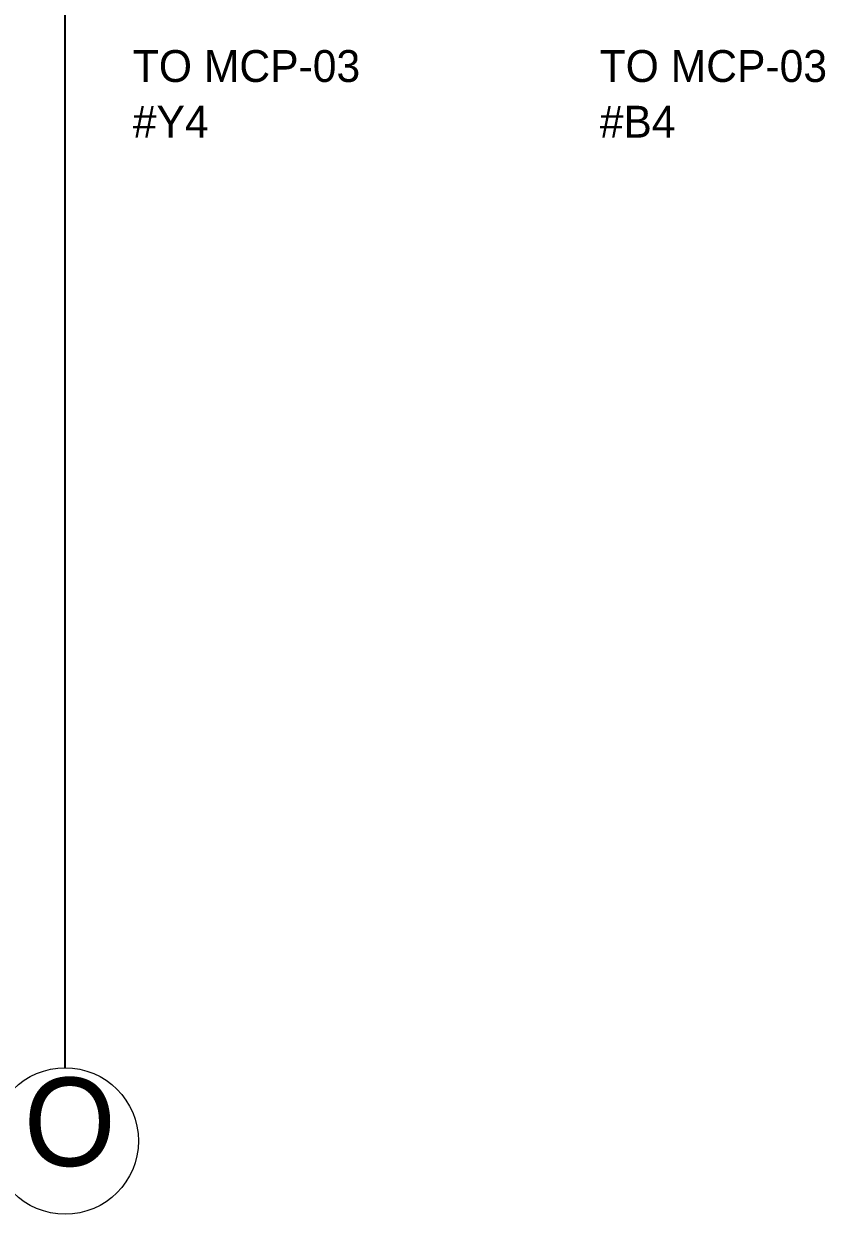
# Model space of a CAD drawing. Header units: metres. Extents: x 75097 to 220695, y -1557923 to -1361206.
# Drawn here: x 187880 to 192407, y -1478125 to -1471399 of the extents above; entities that cross this region are included whole.
import ezdxf

# ---------------------------------------------------------------- set-up
doc = ezdxf.new("R2010")
doc.units = ezdxf.units.M
doc.layers.get('0').update_dxf_attribs({"lineweight": 0})
doc.layers.add('A-100 - Copy$0$axes', color=8, linetype='Continuous')
doc.layers.add('A-100 - Copy$0$AxisBalloons_2', color=8, linetype='Continuous', lineweight=0)
doc.layers.add('A-100 - Copy$0$TEXT', color=8, linetype='Continuous', lineweight=0)
doc.layers.add('E-POWR-IDEN _1-100_', color=7, linetype='Continuous', lineweight=9, true_color=0x4e7e3e)
doc.styles.add('A-100 - Copy$0$Standard', font='GOTHIC.TTF')
doc.styles.add('Optima_5', font='', dxfattribs={"height": 3.001645})
doc.styles.get('Optima_5').set_extended_font_data('Optima')

# ---------------------------------------------------------------- blocks, each defined once
blk = doc.blocks.new('A-100 - Copy')
at = {"layer": 'A-100 - Copy$0$axes'}
blk.add_line((188113.3, -1477297.4, 0), (188113.3, -1451192.7, 0), dxfattribs=at)
at = {"layer": 'A-100 - Copy$0$AxisBalloons_2'}
blk.add_circle((188113.3, -1477711.3, 0), 413.9, dxfattribs=at)
at = {"layer": 'A-100 - Copy$0$TEXT', "insert": (187879.5, -1477353.2, 0), "char_height": 500, "attachment_point": 1, "style": 'A-100 - Copy$0$Standard'}
blk.add_mtext_dynamic_manual_height_columns('O', width=500, gutter_width=1, heights=[0], dxfattribs=at)

msp = doc.modelspace()

# ---------------------------------------------------------------- texts
at = {"layer": 'E-POWR-IDEN _1-100_', "char_height": 180.1, "width": 2475.925, "attachment_point": 1, "rotation": 360, "line_spacing_factor": 1.047943, "style": 'Optima_5'}
for s, insert in [('TO MCP-03 \\P#Y4', (188495.4, -1471547)), ('TO MCP-03 \\P#B4', (191132.9, -1471547))]:
    msp.add_mtext(s, dxfattribs=dict(at, insert=insert))

# ---------------------------------------------------------------- next in the draw order: block references
msp.add_blockref('A-100 - Copy', (0, 0))

doc.saveas('drawing.dxf')
